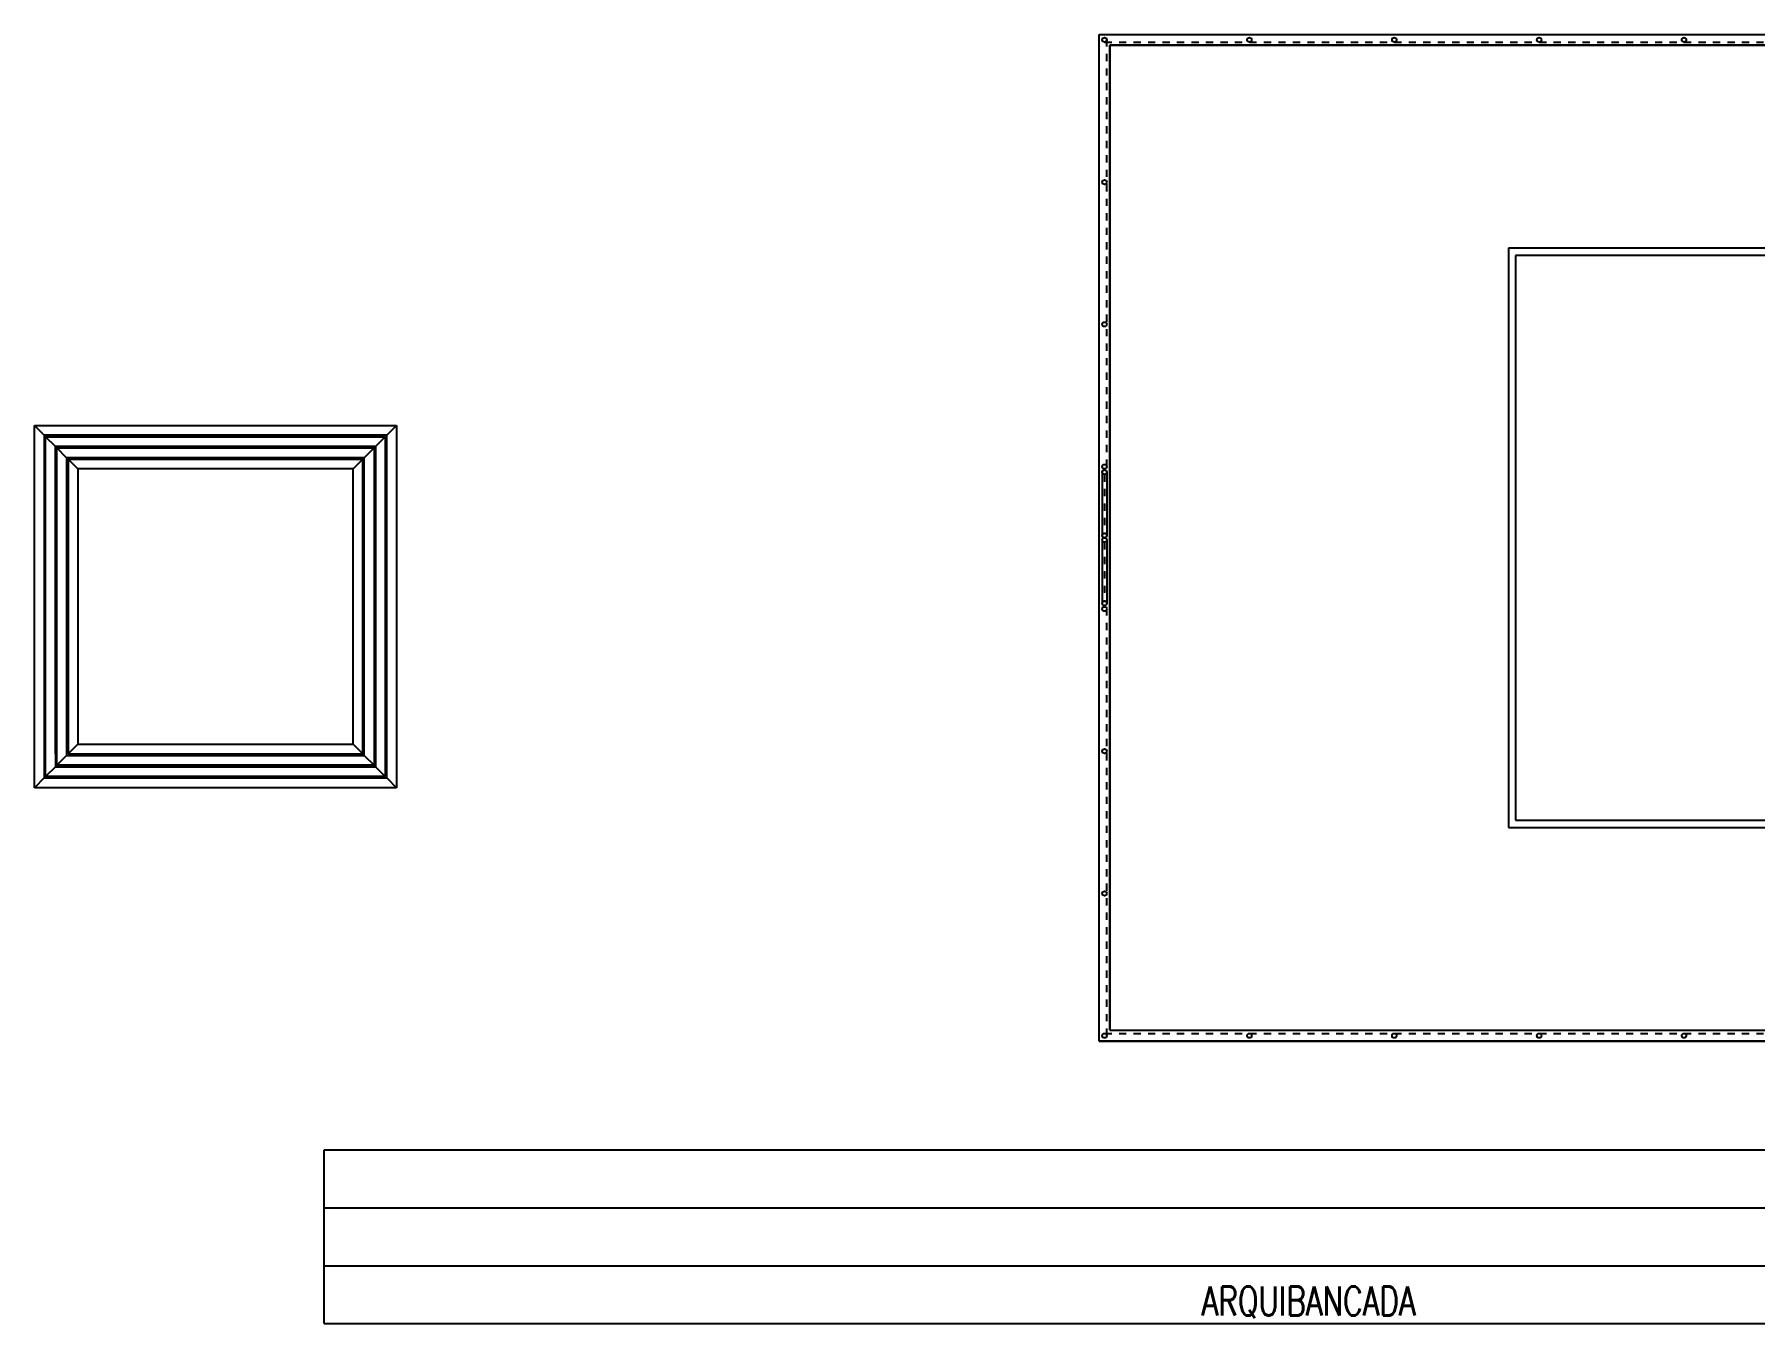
# Model space of a CAD drawing. Header units: inches. Extents: x 542787 to 543192, y 9574025 to 9574373.
# Drawn here: x 543030.62 to 543054.37, y 9574079.81 to 9574097.61 of the extents above; entities that cross this region are included whole.
import ezdxf
from ezdxf.enums import TextEntityAlignment as Align

# ---------------------------------------------------------------- set-up
doc = ezdxf.new("R2010")
doc.units = ezdxf.units.IN
doc.header["$MEASUREMENT"] = 0
doc.linetypes.add('ARQ-MEPJ_BAS-PJ1-GERAL-R06$0$TT4', pattern=[0.1, 0.05, -0.05])
doc.layers.add('I-ARQ', color=8, linetype='Continuous')
doc.layers.add('I-NORMO_ARQ', color=8, linetype='Continuous')
doc.styles.add('ROMANS', font='romans.shx', dxfattribs={"height": 0.025})

# ---------------------------------------------------------------- blocks, each defined once
blk = doc.blocks.new('MARACANAÚ')
at = {"layer": 'I-ARQ'}
for p, q in [((543241.56, 9574093.128), (543241.56, 9574120.428)), ((543241.56, 9574093.128), (543241.56, 9574120.428)), ((543255.46, 9574093.128), (543255.46, 9574120.428)), ((543255.46, 9574120.428), (543255.46, 9574093.128)), ((543241.71, 9574093.278), (543241.71, 9574120.278)), ((543241.71, 9574120.278), (543241.71, 9574093.278)), ((543255.31, 9574093.278), (543255.31, 9574120.278)), ((543255.31, 9574093.278), (543255.31, 9574120.278)), ((543244.51, 9574114.778), (543244.51, 9574098.778)), ((543244.61, 9574114.678), (543244.61, 9574098.878)), ((543252.41, 9574098.878), (543252.41, 9574114.678)), ((543252.51, 9574098.778), (543252.51, 9574114.778)), ((543256.96, 9574082.428), (543256.96, 9574105.878)), ((543257.76, 9574082.428), (543257.76, 9574105.878)), ((543258.56, 9574082.428), (543258.56, 9574105.878)), ((543259.36, 9574082.428), (543259.36, 9574105.878)), ((543244.51, 9574098.778), (543252.51, 9574098.778)), ((543244.61, 9574098.878), (543252.41, 9574098.878)), ((543255.31, 9574093.278), (543241.71, 9574093.278)), ((543241.71, 9574093.278), (543255.31, 9574093.278)), ((543247.604, 9574093.234), (543248.478, 9574093.234)), ((543248.541, 9574093.234), (543249.415, 9574093.234)), ((543255.46, 9574093.128), (543241.56, 9574093.128)), ((543255.46, 9574093.128), (543241.56, 9574093.128)), ((543247.604, 9574093.172), (543248.478, 9574093.172)), ((543248.541, 9574093.172), (543249.415, 9574093.172)), ((543259.36, 9574082.428), (543256.96, 9574082.428)), ((543259.36, 9574082.428), (543259.36, 9574082.428))]:
    blk.add_line(p, q, dxfattribs=at)
at = {"layer": 'I-ARQ', "linetype": 'ARQ-MEPJ_BAS-PJ1-GERAL-R06$0$TT4'}
for p, q in [((543241.666, 9574093.203), (543241.666, 9574120.353)), ((543255.353, 9574093.203), (543255.353, 9574120.353)), ((543247.528, 9574093.234), (543241.635, 9574093.234)), ((543255.385, 9574093.234), (543249.517, 9574093.234)), ((543247.636, 9574093.203), (543248.447, 9574093.203)), ((543248.572, 9574093.203), (543249.384, 9574093.203))]:
    blk.add_line(p, q, dxfattribs=at)
at = {"layer": 'I-ARQ', "ltscale": 10}
for p, q in [((543247.095, 9574083.293), (543246.96, 9574083.428)), ((543246.96, 9574078.428), (543246.96, 9574083.428)), ((543246.96, 9574083.428), (543247.095, 9574083.428)), ((543246.96, 9574083.293), (543246.96, 9574083.428)), ((543246.96, 9574083.428), (543251.96, 9574083.428)), ((543246.96, 9574083.138), (543246.96, 9574083.273)), ((543251.825, 9574083.293), (543247.095, 9574083.293)), ((543247.095, 9574083.293), (543247.095, 9574078.563)), ((543247.25, 9574083.138), (543247.115, 9574083.273)), ((543247.115, 9574083.273), (543251.805, 9574083.273)), ((543247.115, 9574078.583), (543247.115, 9574083.273)), ((543251.67, 9574083.138), (543251.805, 9574083.273)), ((543251.805, 9574083.273), (543251.805, 9574078.583)), ((543251.825, 9574083.293), (543251.96, 9574083.428)), ((543251.825, 9574078.563), (543251.825, 9574083.293)), ((543251.96, 9574083.428), (543251.96, 9574078.428)), ((543246.96, 9574082.983), (543246.96, 9574083.118)), ((543251.67, 9574083.138), (543247.25, 9574083.138)), ((543247.25, 9574083.003), (543247.25, 9574083.138)), ((543247.25, 9574083.138), (543251.67, 9574083.138)), ((543247.25, 9574083.138), (543247.25, 9574078.718)), ((543247.405, 9574082.983), (543247.27, 9574083.118)), ((543247.27, 9574078.738), (543247.27, 9574083.118)), ((543247.27, 9574083.118), (543251.65, 9574083.118)), ((543251.515, 9574082.983), (543251.65, 9574083.118)), ((543251.65, 9574083.118), (543251.65, 9574078.738)), ((543251.67, 9574078.718), (543251.67, 9574083.138)), ((543251.67, 9574083.138), (543251.67, 9574078.893)), ((543247.25, 9574078.718), (543247.25, 9574082.963)), ((543251.515, 9574082.983), (543247.405, 9574082.983)), ((543247.405, 9574082.983), (543247.405, 9574078.873)), ((543247.425, 9574082.963), (543247.56, 9574082.828)), ((543247.425, 9574078.893), (543247.425, 9574082.963)), ((543247.425, 9574082.963), (543247.425, 9574078.893)), ((543251.495, 9574082.963), (543247.425, 9574082.963)), ((543251.36, 9574082.828), (543247.56, 9574082.828)), ((543247.56, 9574082.828), (543247.56, 9574079.028)), ((543251.495, 9574082.963), (543251.36, 9574082.828)), ((543251.36, 9574079.028), (543251.36, 9574082.828)), ((543251.495, 9574078.893), (543251.495, 9574082.963)), ((543251.515, 9574078.873), (543251.515, 9574082.983)), ((543247.425, 9574078.893), (543247.56, 9574079.028)), ((543247.56, 9574079.028), (543251.36, 9574079.028)), ((543251.495, 9574078.893), (543251.36, 9574079.028)), ((543251.36, 9574079.028), (543251.36, 9574079.028)), ((543247.405, 9574078.873), (543247.27, 9574078.738)), ((543247.405, 9574078.873), (543251.515, 9574078.873)), ((543251.495, 9574078.893), (543247.425, 9574078.893)), ((543247.425, 9574078.893), (543251.495, 9574078.893)), ((543251.515, 9574078.873), (543251.65, 9574078.738)), ((543251.515, 9574078.873), (543251.515, 9574078.873)), ((543247.095, 9574078.563), (543246.96, 9574078.428)), ((543247.095, 9574078.563), (543251.825, 9574078.563)), ((543247.25, 9574078.718), (543247.115, 9574078.583)), ((543251.805, 9574078.583), (543247.115, 9574078.583)), ((543251.495, 9574078.718), (543247.25, 9574078.718)), ((543247.25, 9574078.718), (543251.67, 9574078.718)), ((543251.65, 9574078.738), (543247.27, 9574078.738)), ((543251.65, 9574078.738), (543251.65, 9574078.738)), ((543251.67, 9574078.718), (543251.805, 9574078.583)), ((543251.825, 9574078.563), (543251.96, 9574078.428)), ((543251.96, 9574078.563), (543251.96, 9574078.428)), ((543251.96, 9574078.428), (543246.96, 9574078.428)), ((543251.495, 9574078.428), (543251.36, 9574078.428)), ((543251.96, 9574078.428), (543251.825, 9574078.428))]:
    blk.add_line(p, q, dxfattribs=at)
at = {"layer": 'I-ARQ'}
for centre in [(543241.635, 9574101.203), (543255.385, 9574101.203), (543241.635, 9574099.203), (543255.385, 9574099.203), (543241.635, 9574097.203), (543255.385, 9574097.203), (543241.635, 9574095.203), (543255.385, 9574095.203), (543241.635, 9574093.203), (543243.599, 9574093.203), (543245.563, 9574093.203), (543247.528, 9574093.203), (543247.604, 9574093.203), (543248.478, 9574093.203), (543248.541, 9574093.203), (543249.415, 9574093.203), (543249.492, 9574093.203), (543251.456, 9574093.203), (543253.42, 9574093.203), (543255.385, 9574093.203)]:
    blk.add_circle(centre, 0.0312, dxfattribs=at)
at = {"layer": 'I-NORMO_ARQ', "style": 'ROMANS', "width": 0.75}
blk.add_text('ARQUIBANCADA', height=0.4, rotation=90, dxfattribs=at).set_placement((543259.047, 9574096.022), align=Align.MIDDLE_CENTER)

msp = doc.modelspace()

# ---------------------------------------------------------------- block references
at = {"layer": 'I-ARQ', "rotation": 270}
msp.add_blockref('MARACANAÚ', (-9031047.807, 10117339.169), dxfattribs=at)

doc.saveas('drawing.dxf')
